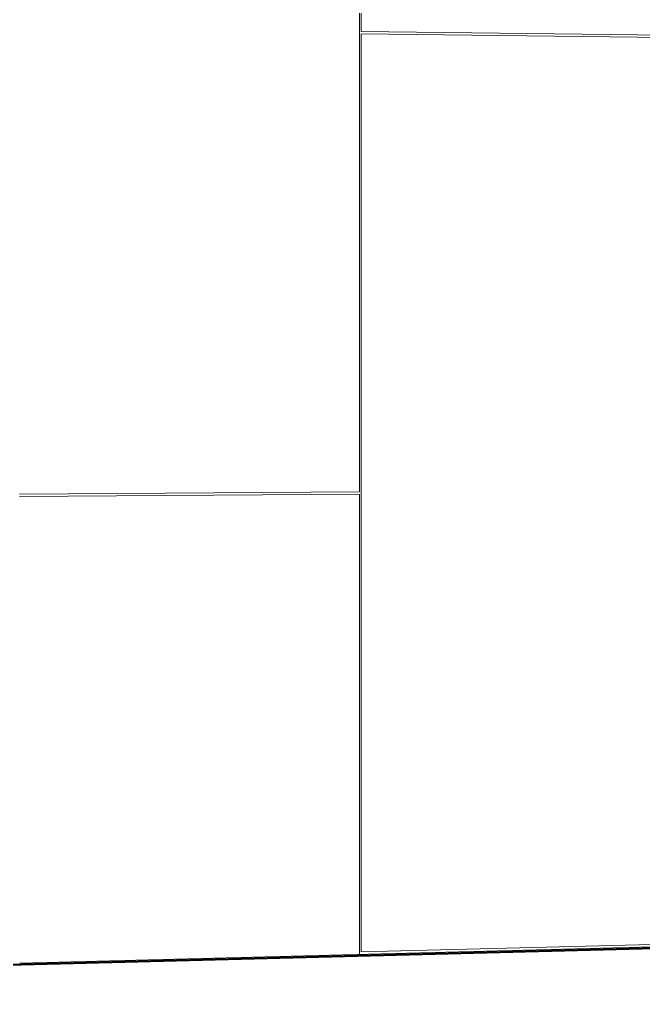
# Model space of a CAD drawing. Header units: inches. Extents: x 31213 to 31218, y -65 to 66.
# Drawn here: x 31215.1342 to 31215.1735, y 65.9574 to 66.0192 of the extents above; entities that cross this region are included whole.
import ezdxf

# ---------------------------------------------------------------- set-up
doc = ezdxf.new("R2010")
doc.units = ezdxf.units.IN
doc.header["$MEASUREMENT"] = 0
doc.linetypes.add('Hidden', pattern=[0.28125, 0.1875, -0.09375])
for name, color, linetype, lineweight in [('A-PROP-SBCK', 71, 'Hidden', 50), ('A-WALL-PATT', 111, 'Continuous', 13), ('L-SITE-WALL', 31, 'Continuous', 13)]:
    doc.layers.add(name, color=color, linetype=linetype, lineweight=lineweight)

# ---------------------------------------------------------------- blocks, each defined once
blk = doc.blocks.new('FP_32-Looking North West')
at = {"layer": 'A-WALL-PATT', "lineweight": 9}
for p, q in [((-3322.725105, 66.018474), (-3322.725105, 66.0763)), ((-3322.725217, 65.989485), (-3322.725217, 66.047316)), ((-3322.703815, 66.018219), (-3322.725105, 66.018474)), ((-3322.725105, 65.960498), (-3322.725105, 66.018324)), ((-3322.703815, 66.018071), (-3322.725105, 66.018324)), ((-3322.725217, 65.989485), (-3322.746629, 65.98934)), ((-3322.746629, 65.989187), (-3322.725217, 65.989335)), ((-3322.725217, 65.960345), (-3322.725217, 65.989335)), ((-3322.725105, 65.960498), (-3322.703815, 65.961043))]:
    blk.add_line(p, q, dxfattribs=at)

msp = doc.modelspace()

# ---------------------------------------------------------------- linework, layer by layer
at = {"layer": 'A-PROP-SBCK', "linetype": 'Continuous'}
msp.add_line((31215.582821, 65.971258), (31214.465553, 65.942476), dxfattribs=at)
at = {"layer": 'L-SITE-WALL'}
msp.add_line((31215.134174, 65.959795), (31215.280912, 65.963566), dxfattribs=at)

# ---------------------------------------------------------------- block references
at = {"layer": 'L-SITE-WALL', "lineweight": 9}
msp.add_blockref('FP_32-Looking North West', (34537.880803, 0), dxfattribs=at)

doc.saveas('drawing.dxf')
